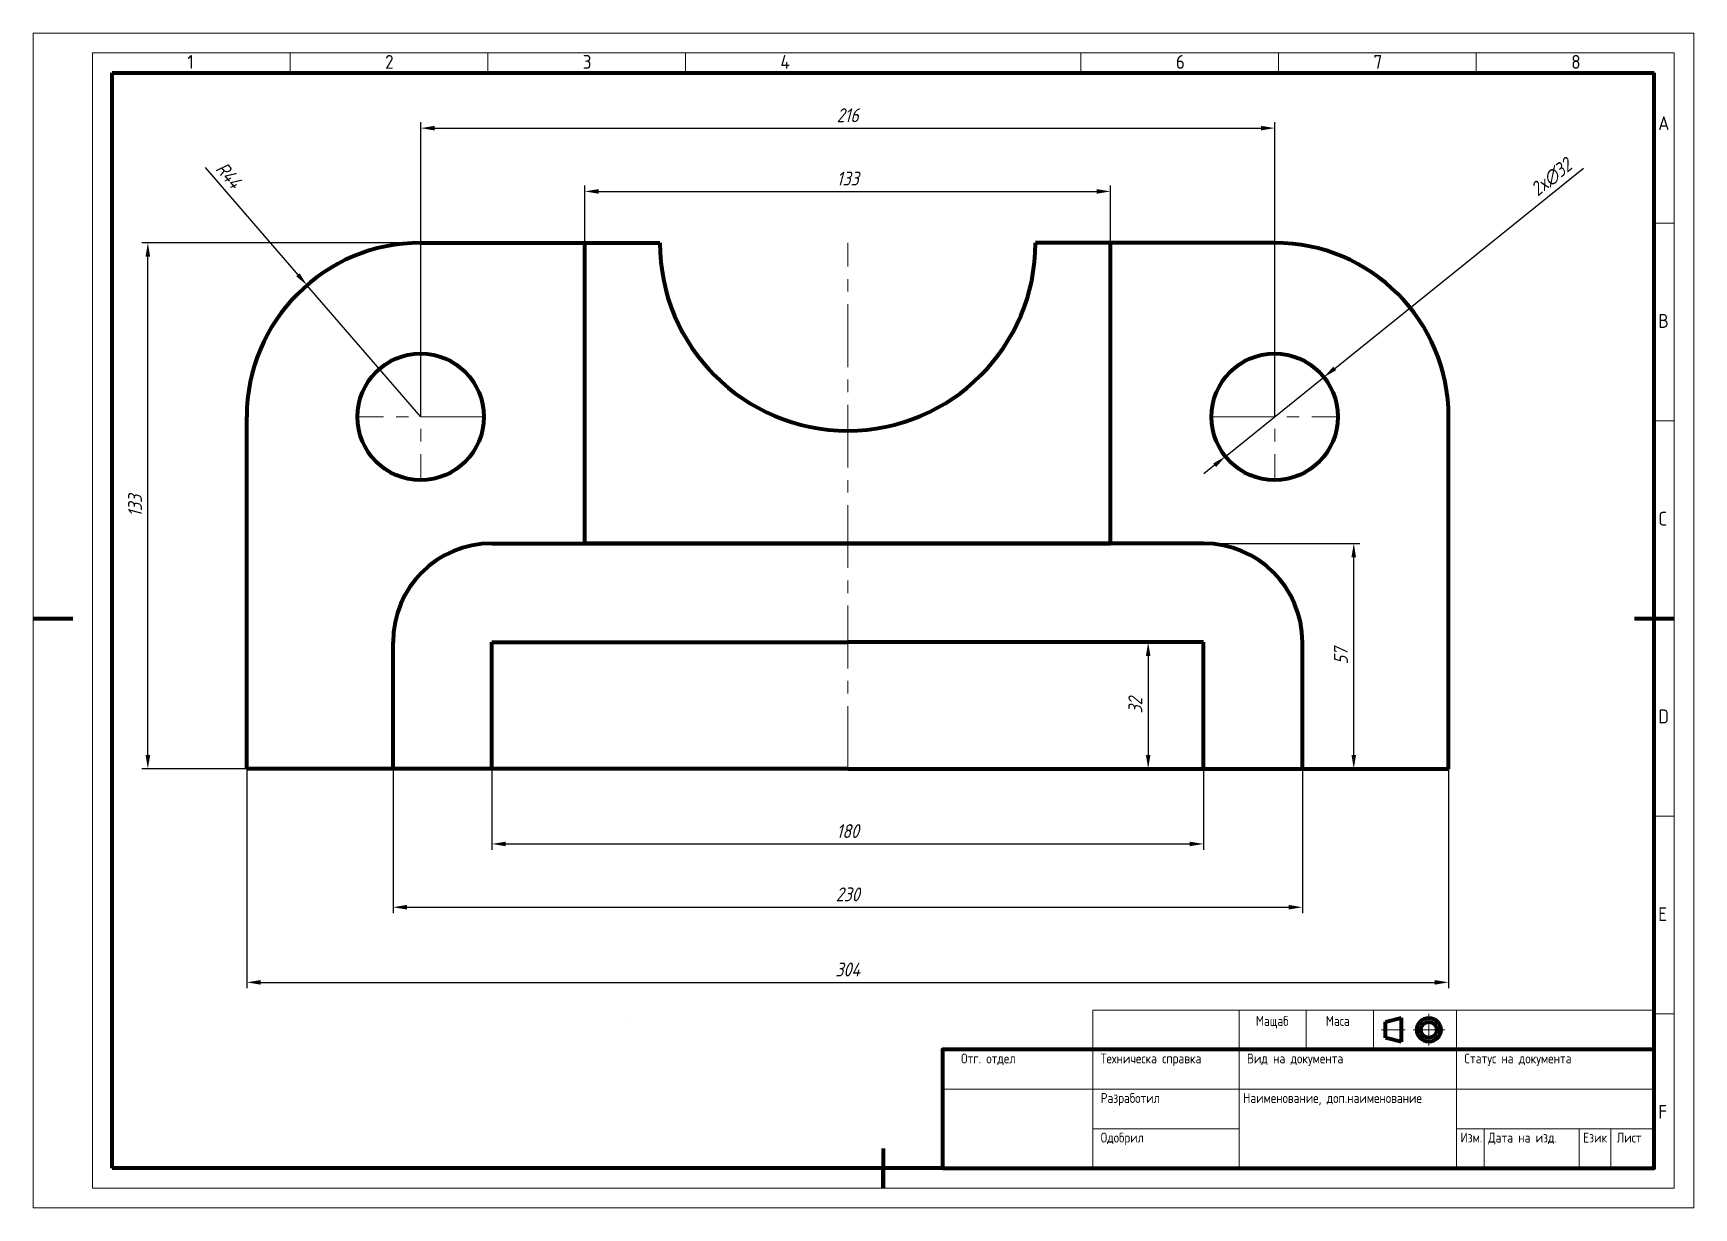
# Model space of a CAD drawing. Extents: x 0 to 420, y 0 to 297.
import ezdxf
from ezdxf.enums import TextEntityAlignment as Align

# ---------------------------------------------------------------- set-up
doc = ezdxf.new("R2010")
doc.units = 0
doc.linetypes.add('CENTER', pattern=[50.8, 31.75, -6.35, 6.35, -6.35])
doc.layers.get('DEFPOINTS').update_dxf_attribs({"linetype": 'CONTINUOUS'})
for name, color, linetype, lineweight in [('Axis', 200, 'CENTER', 20), ('Dimensions', 80, 'CONTINUOUS', 20), ('Narrow', 160, 'CONTINUOUS', 20), ('Text35', 253, 'CONTINUOUS', 35), ('Wide', 10, 'CONTINUOUS', 70)]:
    doc.layers.add(name, color=color, linetype=linetype, lineweight=lineweight)
doc.styles.add('ISO Proportional', font='isocp.shx')
doc.styles.get("Standard").update_dxf_attribs({"font": 'simplexc.shx', "width": 0.8, "oblique": 15})
doc.styles.add('WFTEXTn', font='simplexc.shx', dxfattribs={"width": 0.8})
doc.dimstyles.get("Standard").update_dxf_attribs({"dimtxt": 3.5, "dimasz": 3.5, "dimexe": 1.5, "dimexo": 0, "dimgap": 1.5, "dimtad": 1, "dimdsep": 46, "dimtxsty": 'Standard', "dimcen": -1.5, "dimdle": 1.25, "dimadec": 0, "dimazin": 0, "dimtfac": 0.75, "dimtdec": 1, "dimtmove": 0, "dimatfit": 3, "dimfxl": 1, "dimtolj": 1, "dimarcsym": 0})
doc.dimstyles.new('STANDARD$3', dxfattribs={"dimtxt": 3.5, "dimasz": 3.5, "dimexe": 1.5, "dimexo": 0, "dimgap": 1.5, "dimtad": 1, "dimdsep": 46, "dimtxsty": 'Standard', "dimcen": -1.5, "dimdle": 1.25, "dimadec": 0, "dimazin": 0, "dimtfac": 0.75, "dimtdec": 1, "dimtmove": 0, "dimatfit": 0, "dimfxl": 1, "dimtolj": 1, "dimarcsym": 0})

# ---------------------------------------------------------------- blocks, each defined once
blk = doc.blocks.new('*D3')
at = {"layer": 'DEFPOINTS', "color": 0, "ltscale": 0.5, "transparency": 16777216}
for p in [(54, 111), (358, 111), (358, 57)]:
    blk.add_point(p, dxfattribs=at)
at = {"layer": 'Dimensions', "color": 0, "lineweight": -2, "ltscale": 0.5, "transparency": 16777216}
for p, q in [((54, 111), (54, 55.5)), ((358, 111), (358, 55.5)), ((57.5, 57), (354.5, 57))]:
    blk.add_line(p, q, dxfattribs=at)
at = {"layer": 'Dimensions', "color": 0, "ltscale": 0.5, "transparency": 16777216}
for points in [[(57.5, 57.58), (57.5, 56.42), (54, 57)], [(354.5, 57.58), (354.5, 56.42), (358, 57)]]:
    blk.add_solid(points, dxfattribs=at)
at = {"layer": 'Dimensions', "color": 0, "ltscale": 0.5, "transparency": 16777216, "insert": (206, 60.25), "char_height": 3.5, "attachment_point": 5}
blk.add_mtext('\\A1;304', dxfattribs=at)
blk = doc.blocks.new('*D4')
at = {"layer": 'DEFPOINTS', "color": 0, "ltscale": 0.5, "transparency": 16777216}
for p in [(91, 111), (321, 111), (321, 76)]:
    blk.add_point(p, dxfattribs=at)
at = {"layer": 'Dimensions', "color": 0, "lineweight": -2, "ltscale": 0.5, "transparency": 16777216}
for p, q in [((91, 111), (91, 74.5)), ((321, 111), (321, 74.5)), ((94.5, 76), (317.5, 76))]:
    blk.add_line(p, q, dxfattribs=at)
at = {"layer": 'Dimensions', "color": 0, "ltscale": 0.5, "transparency": 16777216}
for points in [[(94.5, 76.58), (94.5, 75.42), (91, 76)], [(317.5, 76.58), (317.5, 75.42), (321, 76)]]:
    blk.add_solid(points, dxfattribs=at)
at = {"layer": 'Dimensions', "color": 0, "ltscale": 0.5, "transparency": 16777216, "insert": (206, 79.25), "char_height": 3.5, "attachment_point": 5}
blk.add_mtext('\\A1;230', dxfattribs=at)
blk = doc.blocks.new('*D5')
at = {"layer": 'DEFPOINTS', "color": 0, "ltscale": 0.5, "transparency": 16777216}
for p in [(116, 111), (296, 111), (296, 92)]:
    blk.add_point(p, dxfattribs=at)
at = {"layer": 'Dimensions', "color": 0, "lineweight": -2, "ltscale": 0.5, "transparency": 16777216}
for p, q in [((116, 111), (116, 90.5)), ((296, 111), (296, 90.5)), ((119.5, 92), (292.5, 92))]:
    blk.add_line(p, q, dxfattribs=at)
at = {"layer": 'Dimensions', "color": 0, "ltscale": 0.5, "transparency": 16777216}
for points in [[(119.5, 92.58), (119.5, 91.42), (116, 92)], [(292.5, 92.58), (292.5, 91.42), (296, 92)]]:
    blk.add_solid(points, dxfattribs=at)
at = {"layer": 'Dimensions', "color": 0, "ltscale": 0.5, "transparency": 16777216, "insert": (206, 95.25), "char_height": 3.5, "attachment_point": 5}
blk.add_mtext('\\A1;180', dxfattribs=at)
blk = doc.blocks.new('*D6')
at = {"layer": 'DEFPOINTS', "color": 0, "ltscale": 0.5, "transparency": 16777216}
for p in [(326.46, 210.04), (301.54, 189.96)]:
    blk.add_point(p, dxfattribs=at)
at = {"layer": 'Dimensions', "color": 0, "lineweight": -2, "ltscale": 0.5, "transparency": 16777216}
for p, q in [((329.19, 212.23), (392.08, 262.9)), ((301.54, 189.96), (326.46, 210.04)), ((298.81, 187.77), (296.09, 185.57))]:
    blk.add_line(p, q, dxfattribs=at)
at = {"layer": 'Dimensions', "color": 0, "ltscale": 0.5, "transparency": 16777216}
for points in [[(328.82, 212.69), (329.55, 211.78), (326.46, 210.04)], [(298.45, 188.22), (299.18, 187.31), (301.54, 189.96)]]:
    blk.add_solid(points, dxfattribs=at)
at = {"layer": 'Dimensions', "color": 0, "ltscale": 0.5, "transparency": 16777216, "insert": (383.96, 260.53), "char_height": 3.5, "attachment_point": 5, "rotation": 38.8534}
blk.add_mtext('\\A1;2x∅32', dxfattribs=at)
blk = doc.blocks.new('*D7')
at = {"layer": 'DEFPOINTS', "color": 0, "ltscale": 0.5, "transparency": 16777216}
for p in [(69.23, 233.29), (98, 200)]:
    blk.add_point(p, dxfattribs=at)
at = {"layer": 'Dimensions', "color": 0, "lineweight": -2, "ltscale": 0.5, "transparency": 16777216}
for p, q in [((43.48, 263.08), (66.94, 235.94)), ((98, 200), (69.23, 233.29))]:
    blk.add_line(p, q, dxfattribs=at)
at = {"layer": 'Dimensions', "color": 0, "ltscale": 0.5, "transparency": 16777216}
blk.add_solid([(67.38, 236.32), (66.5, 235.55), (69.23, 233.29)], dxfattribs=at)
at = {"layer": 'Dimensions', "color": 0, "ltscale": 0.5, "transparency": 16777216, "insert": (49.46, 261.13), "char_height": 3.5, "attachment_point": 5, "rotation": 310.8404}
blk.add_mtext('\\A1;R44', dxfattribs=at)
blk = doc.blocks.new('*D12')
at = {"layer": 'DEFPOINTS', "color": 0, "ltscale": 0.5, "transparency": 16777216}
for p in [(296, 168), (334, 168), (321, 111)]:
    blk.add_point(p, dxfattribs=at)
at = {"layer": 'Dimensions', "color": 0, "lineweight": -2, "ltscale": 0.5, "transparency": 16777216}
for p, q in [((296, 168), (335.5, 168)), ((334, 114.5), (334, 164.5)), ((321, 111), (335.5, 111))]:
    blk.add_line(p, q, dxfattribs=at)
at = {"layer": 'Dimensions', "color": 0, "ltscale": 0.5, "transparency": 16777216}
for points in [[(333.42, 164.5), (334.58, 164.5), (334, 168)], [(333.42, 114.5), (334.58, 114.5), (334, 111)]]:
    blk.add_solid(points, dxfattribs=at)
at = {"layer": 'Dimensions', "color": 0, "ltscale": 0.5, "transparency": 16777216, "insert": (330.75, 139.5), "char_height": 3.5, "attachment_point": 5, "rotation": 90}
blk.add_mtext('\\A1;57', dxfattribs=at)
blk = doc.blocks.new('*D13')
at = {"layer": 'DEFPOINTS', "color": 0, "ltscale": 0.5, "transparency": 16777216}
for p in [(272.5, 257), (139.5, 244), (272.5, 244)]:
    blk.add_point(p, dxfattribs=at)
at = {"layer": 'Dimensions', "color": 0, "lineweight": -2, "ltscale": 0.5, "transparency": 16777216}
for p, q in [((139.5, 244), (139.5, 258.5)), ((143, 257), (269, 257)), ((272.5, 244), (272.5, 258.5))]:
    blk.add_line(p, q, dxfattribs=at)
at = {"layer": 'Dimensions', "color": 0, "ltscale": 0.5, "transparency": 16777216}
for points in [[(143, 257.58), (143, 256.42), (139.5, 257)], [(269, 257.58), (269, 256.42), (272.5, 257)]]:
    blk.add_solid(points, dxfattribs=at)
at = {"layer": 'Dimensions', "color": 0, "ltscale": 0.5, "transparency": 16777216, "insert": (206, 260.25), "char_height": 3.5, "attachment_point": 5}
blk.add_mtext('\\A1;133', dxfattribs=at)
blk = doc.blocks.new('*D15')
at = {"layer": 'DEFPOINTS', "color": 0, "ltscale": 0.5, "transparency": 16777216}
for p in [(314, 273), (98, 200), (314, 200)]:
    blk.add_point(p, dxfattribs=at)
at = {"layer": 'Dimensions', "color": 0, "lineweight": -2, "ltscale": 0.5, "transparency": 16777216}
for p, q in [((98, 200), (98, 274.5)), ((101.5, 273), (310.5, 273)), ((314, 200), (314, 274.5))]:
    blk.add_line(p, q, dxfattribs=at)
at = {"layer": 'Dimensions', "color": 0, "ltscale": 0.5, "transparency": 16777216}
for points in [[(101.5, 273.58), (101.5, 272.42), (98, 273)], [(310.5, 273.58), (310.5, 272.42), (314, 273)]]:
    blk.add_solid(points, dxfattribs=at)
at = {"layer": 'Dimensions', "color": 0, "ltscale": 0.5, "transparency": 16777216, "insert": (206, 276.25), "char_height": 3.5, "attachment_point": 5}
blk.add_mtext('\\A1;216', dxfattribs=at)
blk = doc.blocks.new('*D16')
at = {"layer": 'DEFPOINTS', "color": 0, "ltscale": 0.5, "transparency": 16777216}
for p in [(296, 143), (282, 111), (296, 111)]:
    blk.add_point(p, dxfattribs=at)
at = {"layer": 'Dimensions', "color": 0, "lineweight": -2, "ltscale": 0.5, "transparency": 16777216}
for p, q in [((296, 143), (280.5, 143)), ((282, 139.5), (282, 114.5)), ((296, 111), (280.5, 111))]:
    blk.add_line(p, q, dxfattribs=at)
at = {"layer": 'Dimensions', "color": 0, "ltscale": 0.5, "transparency": 16777216}
for points in [[(281.42, 139.5), (282.58, 139.5), (282, 143)], [(281.42, 114.5), (282.58, 114.5), (282, 111)]]:
    blk.add_solid(points, dxfattribs=at)
at = {"layer": 'Dimensions', "color": 0, "ltscale": 0.5, "transparency": 16777216, "insert": (278.75, 127), "char_height": 3.5, "attachment_point": 5, "rotation": 90}
blk.add_mtext('\\A1;32', dxfattribs=at)
blk = doc.blocks.new('*D17')
at = {"layer": 'DEFPOINTS', "color": 0, "ltscale": 0.5, "transparency": 16777216}
for p in [(29, 244), (98, 244), (54, 111)]:
    blk.add_point(p, dxfattribs=at)
at = {"layer": 'Dimensions', "color": 0, "lineweight": -2, "ltscale": 0.5, "transparency": 16777216}
for p, q in [((98, 244), (27.5, 244)), ((29, 114.5), (29, 240.5)), ((54, 111), (27.5, 111))]:
    blk.add_line(p, q, dxfattribs=at)
at = {"layer": 'Dimensions', "color": 0, "ltscale": 0.5, "transparency": 16777216}
for points in [[(28.42, 240.5), (29.58, 240.5), (29, 244)], [(28.42, 114.5), (29.58, 114.5), (29, 111)]]:
    blk.add_solid(points, dxfattribs=at)
at = {"layer": 'Dimensions', "color": 0, "ltscale": 0.5, "transparency": 16777216, "insert": (25.75, 177.5), "char_height": 3.5, "attachment_point": 5, "rotation": 90}
blk.add_mtext('\\A1;133', dxfattribs=at)

msp = doc.modelspace()

# ---------------------------------------------------------------- linework, layer by layer
at = {"layer": 'Axis', "ltscale": 0.5}
for p, q in [((206, 111), (206, 244)), ((98, 216), (98, 184)), ((314, 216), (314, 184)), ((114, 200), (82, 200)), ((298, 200), (330, 200)), ((151, 47), (151, 47))]:
    msp.add_line(p, q, dxfattribs=at)
at = {"layer": 'Narrow'}
for p, q in [((420, 297), (0, 297)), ((0, 297), (0, 0)), ((420, 297), (420, 0)), ((415, 292), (15, 292)), ((15, 292), (15, 5)), ((65, 292), (65, 287)), ((115, 292), (115, 287)), ((165, 292), (165, 287)), ((265, 292), (265, 287)), ((315, 292), (315, 287)), ((365, 292), (365, 287)), ((415, 292), (415, 5)), ((410, 249), (415, 249)), ((410, 199), (415, 199)), ((410, 99), (415, 99)), ((305.002, 40), (305.002, 50)), ((322.002, 40), (322.002, 50)), ((339.002, 40), (339.002, 50)), ((353, 41), (353, 49)), ((360.002, 40), (360.002, 50)), ((410, 49), (415, 49)), ((341, 45), (347, 45)), ((349, 45), (357, 45)), ((268.002, 10), (268.002, 40)), ((305.002, 10), (305.002, 40)), ((360.002, 10), (360.002, 40)), ((230, 30), (410, 30)), ((268.002, 20), (305.002, 20)), ((360.018, 20), (410, 20)), ((367.002, 20), (367.002, 10)), ((391.002, 10.108), (391.002, 20)), ((399, 9.935), (399, 20)), ((15, 5), (415, 5)), ((0, 0), (420, 0))]:
    msp.add_line(p, q, dxfattribs=at)
msp.add_lwpolyline([(268.002, 40), (410, 40), (410, 50), (268.002, 50)], close=True, dxfattribs=at)
at = {"layer": 'Wide'}
for p, q in [((20, 10), (20, 287)), ((20, 287), (410, 287)), ((410, 10), (410, 287)), ((0, 149), (10, 149)), ((405, 149), (415, 149)), ((342, 47), (346, 48)), ((342, 43), (342, 47)), ((346, 48), (346, 42)), ((346, 42), (342, 43)), ((215, 15), (215, 5)), ((215, 5), (215, 10))]:
    msp.add_line(p, q, dxfattribs=at)
at = {"layer": 'Wide', "ltscale": 0.5}
for p, q in [((98, 244), (158.5, 244)), ((139.5, 168), (139.5, 244)), ((314, 244), (253.5, 244)), ((272.5, 168), (272.5, 244)), ((54, 111), (54, 200)), ((358, 111), (358, 200)), ((116, 168), (206, 168)), ((206, 168), (139.5, 168)), ((296, 168), (206, 168)), ((206, 168), (272.5, 168)), ((91, 111), (91, 143)), ((116, 111), (116, 143)), ((116, 143), (206, 143)), ((296, 143), (206, 143)), ((296, 111), (296, 143)), ((321, 111), (321, 143)), ((206, 111), (54, 111)), ((116, 111), (91, 111)), ((206, 111), (116, 111)), ((206, 111), (358, 111)), ((206, 111), (296, 111)), ((296, 111), (321, 111)), ((230, 10), (20, 10))]:
    msp.add_line(p, q, dxfattribs=at)
at = {"layer": 'Wide'}
msp.add_lwpolyline([(230, 10), (410, 10), (410, 40), (230, 40)], close=True, dxfattribs=at)
at = {"layer": 'Wide', "ltscale": 0.5}
for centre in [(98, 200), (314, 200)]:
    msp.add_circle(centre, 16, dxfattribs=at)
at = {"layer": 'Wide'}
for radius in [3, 2]:
    msp.add_circle((353, 45), radius, dxfattribs=at)
at = {"layer": 'Wide', "ltscale": 0.5}
for centre, radius, start, end in [((98, 200), 44, 90, 180), ((206, 244), 47.5, 180, 270), ((206, 244), 47.5, 270, 0), ((314, 200), 44, 0, 90), ((116, 143), 25, 90, 180), ((296, 143), 25, 0, 90)]:
    msp.add_arc(centre, radius, start, end, dxfattribs=at)

# ---------------------------------------------------------------- texts
at = {"layer": 'Text35', "ltscale": 0.5, "style": 'ISO Proportional'}
for s, p in [('1', (39, 288)), ('2', (89, 288)), ('3', (139, 288)), ('4', (189, 288)), ('6', (289, 288)), ('7', (339, 288)), ('8', (389, 288)), ('A', (411, 272.5)), ('B', (411, 222.5)), ('C', (411, 172.5)), ('D', (411, 122.5)), ('E', (411, 72.5)), ('F', (411, 22.5))]:
    msp.add_text(s, height=3.5, dxfattribs=at).set_placement(p)
at = {"layer": 'Text35', "style": 'WFTEXTn', "width": 0.8}
for s, p in [('Мащаб', (313.381, 46)), ('Маса', (329.952, 46)), ('Отг. отдел', (241.571, 36.5))]:
    msp.add_text(s, height=2.5, dxfattribs=at).set_placement(p, align=Align.CENTER)
for s, p in [('Техническа справка', (270, 36.5)), ('Вид на документа', (307, 36.5)), ('Статус на документа', (362, 36.5)), ('Разработил', (270, 26.5)), ('Наименование, доп.наименование', (306, 26.5)), ('Одобрил', (270, 16.5)), ('Изм.', (361, 16.5)), ('Дата на изд.', (367.998, 16.5)), ('Език', (392.017, 16.5)), ('Лист', (400.514, 16.5))]:
    msp.add_text(s, height=2.5, dxfattribs=at).set_placement(p)

# ---------------------------------------------------------------- dimensions: what is measured, and where the dimension line sits
at = {"layer": 'Dimensions', "ltscale": 0.5}
for base, p1, p2, picture, middle in [((314, 273), (98, 200), (314, 200), '*D15', (206, 276.25)), ((358, 57), (54, 111), (358, 111), '*D3', (206, 60.25)), ((321, 76), (91, 111), (321, 111), '*D4', (206, 79.25)), ((296, 92), (116, 111), (296, 111), '*D5', (206, 95.25))]:
    dim = msp.add_linear_dim(base=base, p1=p1, p2=p2, dimstyle='Standard', dxfattribs=at)
    dim.commit()
    dim.dimension.update_dxf_attribs({"geometry": picture, "text_midpoint": middle})
dim = msp.add_radius_dim(center=(98, 200), mpoint=(69.226, 233.288), dimstyle='Standard', dxfattribs=at)
dim.commit()
dim.dimension.update_dxf_attribs({"geometry": '*D7', "text_midpoint": (47, 259), "dimtype": 164})
dim = msp.add_diameter_dim_2p(p1=(301.54, 189.963), p2=(326.46, 210.037), text='2x<>', dimstyle='STANDARD$3', dxfattribs=at)
dim.commit()
dim.dimension.update_dxf_attribs({"geometry": '*D6', "text_midpoint": (386, 258), "dimtype": 163})
dim = msp.add_linear_dim(base=(272.5, 257), p1=(139.5, 244), p2=(272.5, 244), dimstyle='Standard', dxfattribs=at)
dim.commit()
dim.dimension.update_dxf_attribs({"geometry": '*D13', "text_midpoint": (206, 257), "dimtype": 160})
for base, p1, p2, picture, middle in [((29, 244), (54, 111), (98, 244), '*D17', (25.75, 177.5)), ((334, 168), (321, 111), (296, 168), '*D12', (330.75, 139.5)), ((282, 111), (296, 143), (296, 111), '*D16', (278.75, 127))]:
    dim = msp.add_linear_dim(base=base, p1=p1, p2=p2, angle=90, dimstyle='Standard', dxfattribs=at)
    dim.commit()
    dim.dimension.update_dxf_attribs({"geometry": picture, "text_midpoint": middle})

doc.saveas('drawing.dxf')
